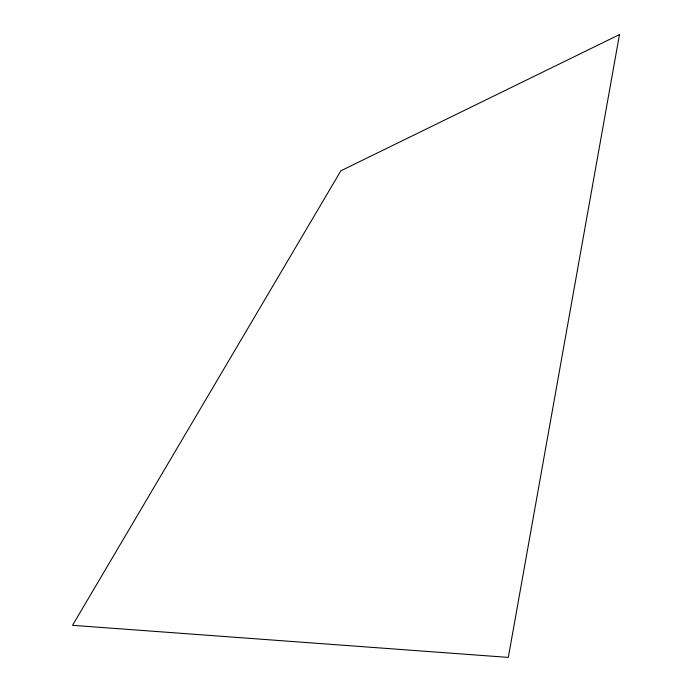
<?xml version="1.0" encoding="UTF-8"?>
<svg xmlns="http://www.w3.org/2000/svg" width="692" height="692" viewBox="0 0 692 692"><rect width="100%" height="100%" fill="white"/><g stroke="black" fill="none" stroke-linecap="round" stroke-linejoin="round"><path stroke-width="1.04" d="M619.47 34.6L508.317 657.4L72.53 625.326L340.871 170.794L619.47 34.6"/></g></svg>
